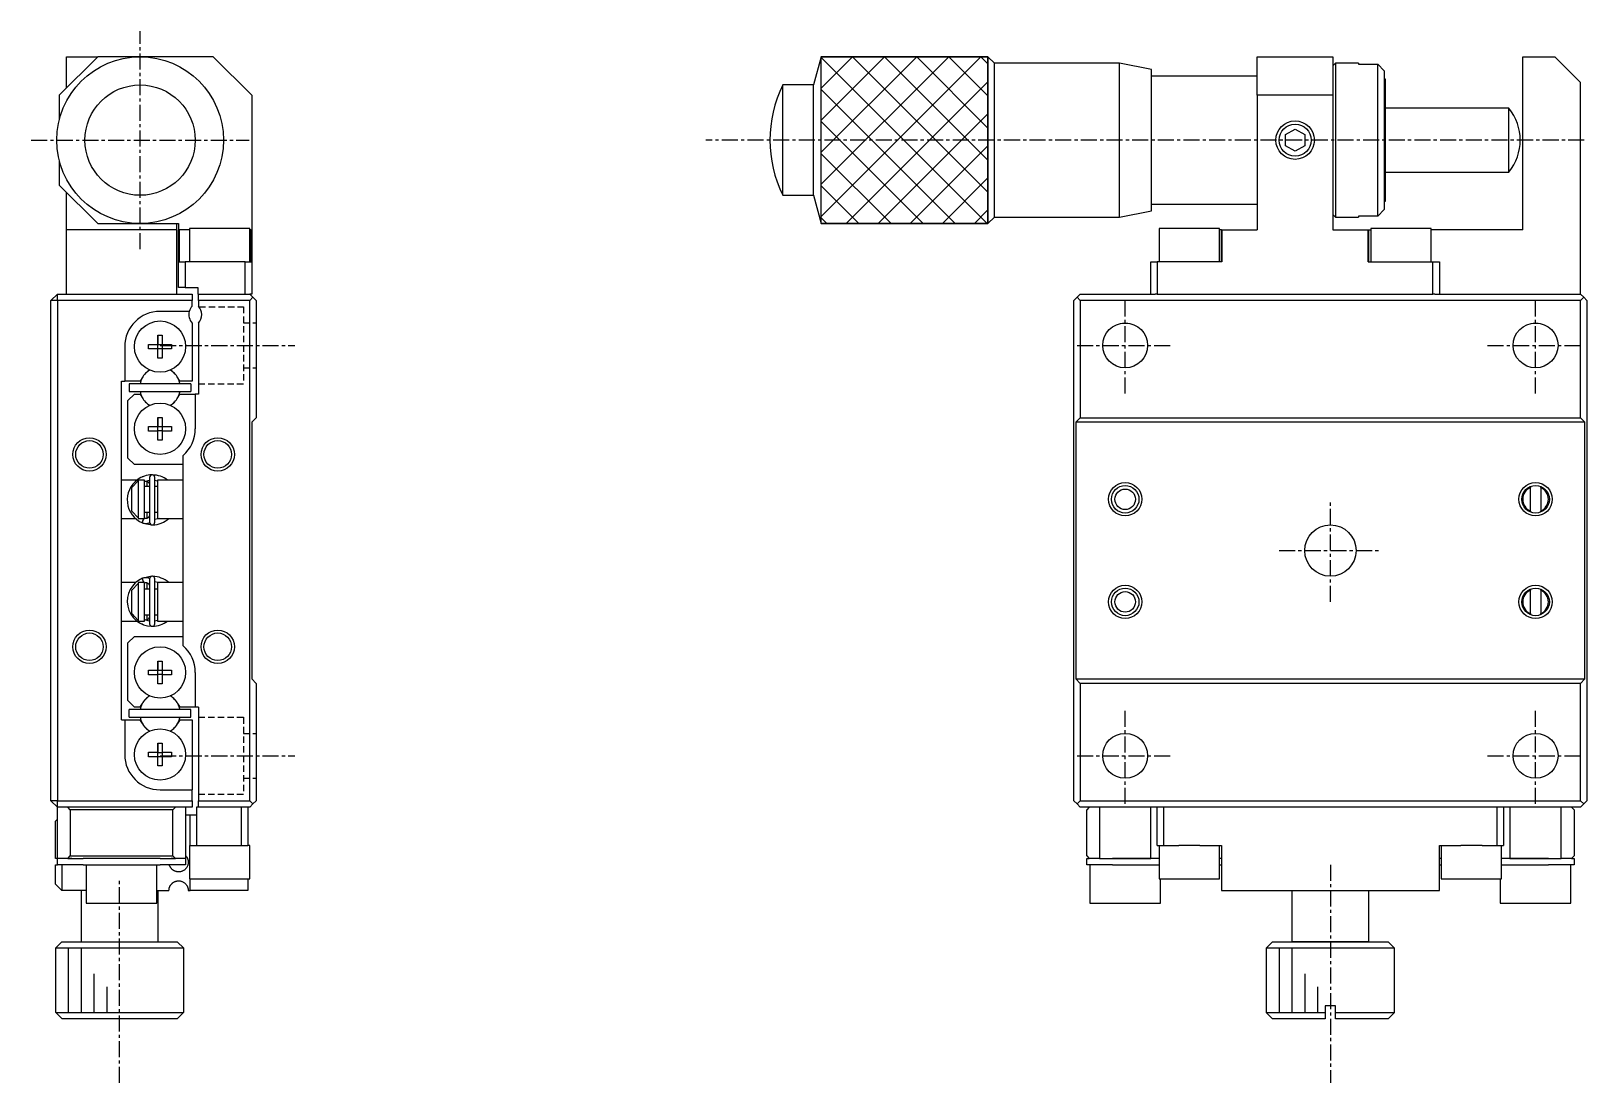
# Model space of a CAD drawing. Extents: x 10 to 346, y 10 to 242.
# Drawn here: x 224.5 to 345.8, y 107.5 to 189.5 of the extents above; entities that cross this region are included whole.
import ezdxf

# ---------------------------------------------------------------- set-up
doc = ezdxf.new("R2010")
doc.units = 0
doc.linetypes.add('CENTER', pattern=[2, 1.25, -0.25, 0.25, -0.25])
doc.linetypes.add('DASHED', pattern=[0.75, 0.5, -0.25])
doc.layers.get('0').update_dxf_attribs({"linetype": 'CONTINUOUS'})
doc.layers.add('CENTER', color=1, linetype='CENTER')

msp = doc.modelspace()

# ---------------------------------------------------------------- linework, layer by layer
at = {"color": 7, "linetype": 'CONTINUOUS'}
for p, q in [((229.65, 187.5), (226.65, 184.5)), ((227.2, 187.5), (229.65, 187.5)), ((227.2, 185.05), (227.2, 187.5)), ((232.95, 187.5), (229.65, 187.5)), ((238.65, 187.5), (232.95, 187.5)), ((241.65, 184.5), (238.65, 187.5)), ((286.055067, 187.499999), (285.465579, 185.3)), ((286.055067, 187.499999), (299.055068, 187.499999)), ((286.055067, 174.500001), (286.055067, 187.499999)), ((299.055068, 181.000103), (299.055068, 187.499999)), ((299.55507, 186.999996), (299.055068, 187.499999)), ((299.055068, 187.499999), (299.055068, 174.500001)), ((299.55507, 181.000095), (299.55507, 186.999996)), ((309.305075, 186.999996), (299.55507, 186.999996)), ((309.305075, 181.000095), (309.305075, 186.999996)), ((311.805074, 186.499997), (309.305075, 186.999996)), ((320.055074, 187.5), (325.955074, 187.5)), ((320.055074, 184.5), (320.055074, 187.5)), ((325.955074, 187.5), (325.955074, 184.5)), ((326.155074, 187), (325.955074, 186.8)), ((326.155074, 187), (326.155074, 175)), ((327.955074, 187), (326.155074, 187)), ((327.955074, 187), (327.955074, 186.91608)), ((327.955074, 186.91608), (329.455074, 186.91608)), ((329.455074, 175.08392), (329.455074, 186.91608)), ((329.455074, 186.91608), (329.955074, 186.408327)), ((340.755074, 174), (340.755074, 187.5)), ((340.755074, 187.5), (343.255074, 187.5)), ((345.255074, 185.5), (343.255074, 187.5)), ((311.805074, 181.000087), (311.805074, 186.499997)), ((320.055074, 186), (311.805074, 186)), ((329.955074, 186.408327), (329.955074, 175.591673)), ((330.055074, 185.75), (329.955074, 185.75)), ((330.055074, 176.25), (330.055074, 185.75)), ((226.65, 184.5), (226.65, 182.599996)), ((241.65, 184.5), (241.65, 174)), ((283.055068, 181.000068), (283.055068, 185.3)), ((285.465579, 185.3), (283.055068, 185.3)), ((285.465579, 181.000068), (285.465579, 185.3)), ((320.055074, 184.5), (320.055074, 174)), ((325.955074, 184.5), (320.055074, 184.5)), ((325.955074, 184.5), (325.955074, 174)), ((345.255074, 169), (345.255074, 185.5)), ((339.677565, 183.499996), (330.055074, 183.499996)), ((339.677565, 181.00004), (339.677565, 183.499996)), ((283.055068, 176.7), (283.055068, 181.000068)), ((285.465579, 176.7), (285.465579, 181.000068)), ((286.055067, 174.500001), (286.055067, 181.000103)), ((299.55507, 175.000004), (299.55507, 181.000095)), ((309.305075, 175.000004), (309.305075, 181.000095)), ((311.805074, 175.500003), (311.805074, 181.000087)), ((322.255074, 181.433013), (323.005074, 181.866025)), ((322.255074, 180.566987), (322.255074, 181.433013)), ((323.005074, 181.866025), (323.755074, 181.433013)), ((323.755074, 181.433013), (323.755074, 180.566987)), ((339.677565, 178.500004), (339.677565, 181.00004)), ((323.005074, 180.133975), (322.255074, 180.566987)), ((323.755074, 180.566987), (323.005074, 180.133975)), ((226.65, 179.400004), (226.65, 177.5)), ((330.055074, 178.500004), (339.677565, 178.500004)), ((226.65, 177.5), (229.65, 174.5)), ((227.2, 174), (227.2, 176.95)), ((283.055068, 176.7), (285.465579, 176.7)), ((285.465579, 176.7), (286.055067, 174.500001)), ((311.805074, 176), (320.055074, 176)), ((329.955074, 176.25), (330.055074, 176.25)), ((299.055068, 174.500001), (299.55507, 175.000004)), ((299.55507, 175.000004), (309.305075, 175.000004)), ((309.305075, 175.000004), (311.805074, 175.500003)), ((325.955074, 175.2), (326.155074, 175)), ((326.155074, 175), (327.955074, 175)), ((327.955074, 175.08392), (327.955074, 175)), ((329.455074, 175.08392), (327.955074, 175.08392)), ((329.955074, 175.591673), (329.455074, 175.08392)), ((235.8, 174), (227.2, 174)), ((227.2, 169), (227.2, 174)), ((229.65, 174.5), (232.95, 174.5)), ((232.95, 174.5), (235.95, 174.5)), ((235.8, 174), (235.8, 174.5)), ((235.8, 169), (235.8, 174)), ((235.95, 174.5), (235.95, 174)), ((235.95, 174), (235.990264, 174)), ((235.95, 171.5), (235.95, 174)), ((235.990264, 174), (235.990264, 171.5)), ((236.8, 174), (235.990264, 174)), ((241.5, 174.1), (236.8, 174.1)), ((236.8, 174.1), (236.8, 171.5)), ((241.5, 171.5), (241.5, 174.1)), ((241.580821, 174), (241.5, 174)), ((241.580821, 171.5), (241.580821, 174)), ((241.580821, 174), (241.65, 174)), ((241.65, 174), (241.65, 171.5)), ((299.055068, 174.500001), (286.055067, 174.500001)), ((314.755074, 174.1), (312.405074, 174.1)), ((312.405074, 174.1), (312.405074, 171.5)), ((317.105074, 174.1), (314.755074, 174.1)), ((317.105074, 171.5), (317.105074, 174.1)), ((317.273229, 174), (317.105074, 174)), ((317.273229, 171.5), (317.273229, 174)), ((317.273229, 174), (317.302602, 174)), ((317.302602, 174), (317.302602, 171.5)), ((317.302602, 174), (320.055074, 174)), ((325.955074, 174), (328.707546, 174)), ((328.707546, 171.5), (328.707546, 174)), ((328.707546, 174), (328.736919, 174)), ((328.736919, 174), (328.736919, 171.5)), ((328.736919, 174), (328.905074, 174)), ((331.255074, 174.1), (328.905074, 174.1)), ((328.905074, 174.1), (328.905074, 171.5)), ((333.605074, 174.1), (331.255074, 174.1)), ((333.605074, 171.5), (333.605074, 174.1)), ((340.755074, 174), (333.605074, 174)), ((235.95, 169.5), (235.95, 171.5)), ((235.95, 171.5), (236.45, 171.5)), ((236.45, 171.5), (236.45, 169.5)), ((241.15, 171.5), (236.45, 171.5)), ((241.15, 169), (241.15, 171.5)), ((241.15, 171.5), (241.65, 171.5)), ((241.65, 171.5), (241.65, 169)), ((311.755074, 169), (311.755074, 171.5)), ((311.755074, 171.5), (312.255074, 171.5)), ((312.255074, 171.5), (312.255074, 169)), ((317.302602, 171.5), (312.255074, 171.5)), ((328.707546, 171.5), (333.755074, 171.5)), ((333.755074, 169), (333.755074, 171.5)), ((333.755074, 171.5), (334.255074, 171.5)), ((334.255074, 171.5), (334.255074, 169)), ((226.5, 169), (226, 168.5)), ((226.5, 168.5), (226.5, 169)), ((226.5, 169), (237, 169)), ((236.45, 169.5), (235.95, 169.5)), ((236.45, 169.5), (237.45, 169.5)), ((237, 169), (237, 168.5)), ((237.45, 169.5), (237.45, 169)), ((237.45, 169), (237.5, 169)), ((237.5, 168.5), (237.5, 169)), ((237.5, 169), (241.5, 169)), ((241.65, 169), (241.5, 169)), ((241.5, 169), (241.75, 168.75)), ((241.75, 168.75), (241.5, 168.5)), ((241.75, 168.75), (242, 168.5)), ((306.005074, 168.75), (305.755074, 168.5)), ((306.255074, 169), (306.005074, 168.75)), ((306.005074, 168.75), (306.255074, 168.5)), ((306.255074, 169), (312.105074, 169)), ((312.255074, 169), (312.105074, 169)), ((312.255074, 169), (333.755074, 169)), ((333.905074, 169), (333.755074, 169)), ((333.905074, 169), (345.255074, 169)), ((345.505074, 168.75), (345.255074, 169)), ((345.505074, 168.75), (345.255074, 168.5)), ((345.755074, 168.5), (345.505074, 168.75)), ((226.5, 168.5), (226, 168.5)), ((226, 129.5), (226, 168.5)), ((237, 168.5), (226.5, 168.5)), ((226.5, 168.5), (226.5, 129.5)), ((236.781754, 167.65), (234.5, 167.65)), ((237, 168.061438), (237, 168.5)), ((237.5, 168.5), (237.5, 168.061438)), ((241.5, 168.5), (237.5, 168.5)), ((241.5, 129.5), (241.5, 168.5)), ((242, 168.5), (242, 159.35)), ((305.755074, 129.5), (305.755074, 168.5)), ((345.255074, 168.5), (306.255074, 168.5)), ((306.255074, 168.5), (306.255074, 159.35)), ((345.255074, 159.35), (345.255074, 168.5)), ((345.755074, 168.5), (345.755074, 129.5)), ((237, 166.738562), (237, 162.2)), ((237.5, 166.738562), (237.5, 161.2)), ((309.55532, 166.738562), (309.954828, 166.738562)), ((341.55532, 166.738562), (341.954828, 166.738562)), ((233.613639, 164.72), (233.613639, 165.08)), ((233.613639, 165.08), (234.32, 165.08)), ((234.32, 165.786361), (234.68, 165.786361)), ((234.32, 165.08), (234.32, 165.786361)), ((234.32, 165.786361), (234.32, 165.08)), ((234.330372, 165.069628), (234.32, 165.08)), ((234.330372, 165.069628), (234.669628, 165.069628)), ((234.330372, 164.730372), (234.330372, 165.069628)), ((234.669628, 165.069628), (234.68, 165.08)), ((234.669628, 165.069628), (234.669628, 164.730372)), ((234.68, 165.786361), (234.68, 165.08)), ((234.68, 165.08), (235.386361, 165.08)), ((235.386361, 165.08), (235.386361, 164.72)), ((231.75, 164.9), (231.75, 162.2)), ((234.32, 164.72), (233.613639, 164.72)), ((234.330372, 164.730372), (234.32, 164.72)), ((234.32, 164.013639), (234.32, 164.72)), ((234.32, 164.013639), (234.32, 164.72)), ((234.68, 164.013639), (234.32, 164.013639)), ((234.669628, 164.730372), (234.330372, 164.730372)), ((234.669628, 164.730372), (234.68, 164.72)), ((234.68, 164.72), (234.68, 164.013639)), ((235.386361, 164.72), (234.68, 164.72)), ((231.5, 162.2), (231.75, 162.2)), ((231.5, 135.8), (231.5, 162.2)), ((232.949194, 162.2), (231.75, 162.2)), ((236.9, 162), (232.1, 162)), ((232.1, 162), (232.1, 161.4)), ((232.1, 161.4), (236.9, 161.4)), ((233.09936, 162.460095), (232.949194, 162.2)), ((236.050806, 162.2), (235.90064, 162.460095)), ((237, 162.2), (236.050806, 162.2)), ((236.9, 162), (236.9, 161.4)), ((232.5, 161.2), (232, 160.7)), ((232, 156.2), (232, 160.7)), ((232.5, 161.2), (232.949194, 161.2)), ((232.949194, 161.2), (233.09936, 160.939905)), ((235.90064, 160.939905), (236.050806, 161.2)), ((236.050806, 161.2), (237.25, 161.2)), ((237.25, 161.2), (237.25, 158.5)), ((237.5, 161.2), (237.25, 161.2)), ((234.32, 159.386361), (234.68, 159.386361)), ((234.32, 158.68), (234.32, 159.386361)), ((234.32, 159.386361), (234.32, 158.68)), ((234.68, 159.386361), (234.68, 158.68)), ((241.65, 159), (242, 159.35)), ((241.65, 159), (241.65, 139)), ((305.905074, 159), (306.255074, 159.35)), ((345.605074, 159), (305.905074, 159)), ((305.905074, 159), (305.905074, 139)), ((306.255074, 159.35), (345.255074, 159.35)), ((345.255074, 159.35), (345.605074, 159)), ((345.605074, 139), (345.605074, 159)), ((233.613639, 158.32), (233.613639, 158.68)), ((233.613639, 158.68), (234.32, 158.68)), ((234.32, 158.32), (233.613639, 158.32)), ((234.330372, 158.669628), (234.32, 158.68)), ((234.330372, 158.330372), (234.32, 158.32)), ((234.32, 157.613639), (234.32, 158.32)), ((234.32, 157.613639), (234.32, 158.32)), ((234.330372, 158.669628), (234.669628, 158.669628)), ((234.330372, 158.330372), (234.330372, 158.669628)), ((234.669628, 158.330372), (234.330372, 158.330372)), ((234.669628, 158.669628), (234.68, 158.68)), ((234.669628, 158.669628), (234.669628, 158.330372)), ((234.669628, 158.330372), (234.68, 158.32)), ((234.68, 158.68), (235.386361, 158.68)), ((234.68, 158.32), (234.68, 157.613639)), ((235.386361, 158.32), (234.68, 158.32)), ((235.386361, 158.68), (235.386361, 158.32)), ((234.68, 157.613639), (234.32, 157.613639)), ((232, 156.2), (232.5, 155.7)), ((236.3, 155.7), (232.5, 155.7)), ((236.3, 141.579062), (236.3, 156.420938)), ((232.708355, 154.5), (231.5, 154.5)), ((232.3, 153.916515), (232.8, 154.445683)), ((232.709259, 154.5), (232.709134, 154.5)), ((232.709665, 154.5), (232.709306, 154.5)), ((232.8, 154.5), (232.8, 154.445683)), ((233.3, 154.5), (232.8, 154.5)), ((232.8, 154.445683), (232.8, 151.554317)), ((233.125829, 154.743007), (233.121396, 154.742423)), ((233.185107, 154.768088), (233.129943, 154.747361)), ((233.299886, 154.385811), (233.693459, 154.491284)), ((233.3, 151.5), (233.3, 154.5)), ((233.5, 154), (233.5, 154.384574)), ((233.693518, 154.703078), (233.693518, 151.203078)), ((234.093518, 151.203078), (234.093518, 154.703078)), ((234.093572, 154.490971), (234.300119, 154.449766)), ((234.3, 154.5), (234.3, 151.5)), ((236.3, 154.5), (234.3, 154.5)), ((232.3, 152.083485), (232.3, 153.916515)), ((233.693518, 154), (233.3, 154)), ((234.3, 154), (234.093518, 154)), ((341.355074, 153.998389), (341.355074, 153.916515)), ((341.355074, 152.083485), (341.355074, 153.916515)), ((342.155074, 153.916515), (342.155074, 153.998389)), ((342.155074, 153.916515), (342.155074, 152.083485)), ((232.8, 151.554317), (232.3, 152.083485)), ((233.3, 152), (233.693518, 152)), ((233.5, 151.52167), (233.5, 152)), ((234.093518, 152), (234.3, 152)), ((341.355074, 152.083485), (341.355074, 152.001611)), ((342.155074, 152.001611), (342.155074, 152.083485)), ((231.5, 151.5), (232.595166, 151.5)), ((232.596074, 151.5), (232.596202, 151.5)), ((232.8, 151.554317), (232.8, 151.5)), ((232.8, 151.5), (233.3, 151.5)), ((233.12055, 151.164139), (233.129981, 151.160103)), ((233.121133, 151.163794), (233.189289, 151.397529)), ((233.129186, 151.15921), (233.129943, 151.158795)), ((233.182947, 151.138523), (233.869207, 151.004539)), ((233.189289, 151.397529), (233.246468, 151.500052)), ((233.283976, 151.526719), (233.26353, 151.535613)), ((234.328291, 151.464396), (234.093569, 151.414898)), ((234.3, 151.5), (236.3, 151.5)), ((234.434811, 151.499767), (234.328291, 151.464396)), ((233.121133, 146.836206), (233.189289, 146.602471)), ((233.129186, 146.84079), (233.129943, 146.841205)), ((233.868027, 146.995444), (233.184035, 146.861901)), ((233.693518, 146.796922), (233.693518, 143.296922)), ((234.093518, 143.296922), (234.093518, 146.796922)), ((232.595027, 146.5), (231.5, 146.5)), ((232.3, 145.916515), (232.8, 146.445683)), ((232.3, 144.083485), (232.3, 145.916515)), ((232.596145, 146.5), (232.596025, 146.5)), ((232.8, 146.5), (232.8, 146.445683)), ((233.3, 146.5), (232.8, 146.5)), ((232.8, 146.445683), (232.8, 143.554317)), ((233.189289, 146.602471), (233.246468, 146.499948)), ((233.3, 143.5), (233.3, 146.5)), ((233.693518, 146), (233.3, 146)), ((233.5, 146), (233.5, 146.478326)), ((234.3, 146), (234.093518, 146)), ((234.09354, 146.585106), (234.323207, 146.537084)), ((234.3, 146.5), (234.3, 143.5)), ((236.3, 146.5), (234.3, 146.5)), ((234.323207, 146.537084), (234.434259, 146.500439)), ((341.355074, 145.998389), (341.355074, 145.916515)), ((341.355074, 144.083485), (341.355074, 145.916515)), ((342.155074, 145.916515), (342.155074, 145.998389)), ((342.155074, 145.916515), (342.155074, 144.083485)), ((231.5, 143.5), (232.708676, 143.5)), ((232.8, 143.554317), (232.3, 144.083485)), ((232.8, 143.554317), (232.8, 143.5)), ((232.8, 143.5), (233.3, 143.5)), ((233.124183, 143.256666), (233.121396, 143.257577)), ((233.129943, 143.252639), (233.18784, 143.231023)), ((233.693426, 143.50872), (233.299819, 143.614216)), ((233.3, 144), (233.693518, 144)), ((233.5, 143.615422), (233.5, 144)), ((234.093518, 144), (234.3, 144)), ((234.30009, 143.550226), (234.093522, 143.509023)), ((234.3, 143.5), (236.3, 143.5)), ((341.355074, 144.083485), (341.355074, 144.001611)), ((342.155074, 144.001611), (342.155074, 144.083485)), ((232.5, 142.3), (232, 141.8)), ((232.5, 142.3), (236.3, 142.3)), ((232, 137.3), (232, 141.8)), ((233.613639, 139.32), (233.613639, 139.68)), ((233.613639, 139.68), (234.32, 139.68)), ((234.32, 140.386361), (234.68, 140.386361)), ((234.32, 139.68), (234.32, 140.386361)), ((234.32, 140.386361), (234.32, 139.68)), ((234.330372, 139.669628), (234.32, 139.68)), ((234.330372, 139.669628), (234.669628, 139.669628)), ((234.330372, 139.330372), (234.330372, 139.669628)), ((234.669628, 139.669628), (234.68, 139.68)), ((234.669628, 139.669628), (234.669628, 139.330372)), ((234.68, 140.386361), (234.68, 139.68)), ((234.68, 139.68), (235.386361, 139.68)), ((235.386361, 139.68), (235.386361, 139.32)), ((234.32, 139.32), (233.613639, 139.32)), ((234.330372, 139.330372), (234.32, 139.32)), ((234.32, 138.613639), (234.32, 139.32)), ((234.32, 138.613639), (234.32, 139.32)), ((234.68, 138.613639), (234.32, 138.613639)), ((234.669628, 139.330372), (234.330372, 139.330372)), ((234.669628, 139.330372), (234.68, 139.32)), ((234.68, 139.32), (234.68, 138.613639)), ((235.386361, 139.32), (234.68, 139.32)), ((237.25, 139.5), (237.25, 136.8)), ((242, 138.65), (241.65, 139)), ((242, 138.65), (242, 129.5)), ((306.255074, 138.65), (305.905074, 139)), ((305.905074, 139), (345.605074, 139)), ((306.255074, 138.65), (306.255074, 129.5)), ((345.255074, 138.65), (306.255074, 138.65)), ((345.605074, 139), (345.255074, 138.65)), ((345.255074, 129.5), (345.255074, 138.65)), ((232, 137.3), (232.5, 136.8)), ((232.1, 136), (232.1, 136.6)), ((236.9, 136.6), (232.1, 136.6)), ((232.1, 136), (236.9, 136)), ((232.949194, 136.8), (232.5, 136.8)), ((232.949194, 136.8), (233.09936, 137.060095)), ((235.90064, 137.060095), (236.050806, 136.8)), ((237.25, 136.8), (236.050806, 136.8)), ((236.9, 136), (236.9, 136.6)), ((237.5, 136.8), (237.25, 136.8)), ((237.5, 136.8), (237.5, 129.5)), ((231.5, 135.8), (231.75, 135.8)), ((231.75, 135.8), (231.75, 133.1)), ((231.75, 135.8), (232.949194, 135.8)), ((233.09936, 135.539905), (232.949194, 135.8)), ((236.050806, 135.8), (235.90064, 135.539905)), ((236.050806, 135.8), (237, 135.8)), ((237, 135.8), (237, 130.35)), ((234.32, 133.986361), (234.68, 133.986361)), ((234.32, 133.28), (234.32, 133.986361)), ((234.32, 133.986361), (234.32, 133.28)), ((234.68, 133.986361), (234.68, 133.28)), ((233.613639, 132.92), (233.613639, 133.28)), ((233.613639, 133.28), (234.32, 133.28)), ((234.32, 132.92), (233.613639, 132.92)), ((234.330372, 133.269628), (234.32, 133.28)), ((234.330372, 132.930372), (234.32, 132.92)), ((234.32, 132.213639), (234.32, 132.92)), ((234.32, 132.213639), (234.32, 132.92)), ((234.330372, 133.269628), (234.669628, 133.269628)), ((234.330372, 132.930372), (234.330372, 133.269628)), ((234.669628, 132.930372), (234.330372, 132.930372)), ((234.669628, 133.269628), (234.68, 133.28)), ((234.669628, 133.269628), (234.669628, 132.930372)), ((234.669628, 132.930372), (234.68, 132.92)), ((234.68, 133.28), (235.386361, 133.28)), ((234.68, 132.92), (234.68, 132.213639)), ((235.386361, 132.92), (234.68, 132.92)), ((235.386361, 133.28), (235.386361, 132.92)), ((234.68, 132.213639), (234.32, 132.213639)), ((234.5, 130.35), (237, 130.35)), ((237, 129.5), (237, 130.35)), ((226.5, 129.5), (226, 129.5)), ((226.5, 129), (226, 129.5)), ((226.5, 129.5), (237, 129.5)), ((226.5, 129), (226.5, 129.5)), ((226.5, 125), (226.5, 129)), ((237, 129), (226.5, 129)), ((227.5, 128.8), (227.3, 129)), ((235.5, 128.8), (227.5, 128.8)), ((227.5, 128.8), (227.5, 125.2)), ((235.7, 129), (235.5, 128.8)), ((235.5, 125.2), (235.5, 128.8)), ((236.5, 129), (236.5, 125)), ((237, 129.5), (237, 129)), ((237.35, 129), (237.35, 128.4)), ((237.5, 129), (237.35, 129)), ((237.5, 129.5), (241.5, 129.5)), ((237.5, 129), (237.5, 129.5)), ((241.5, 129), (237.5, 129)), ((240.85, 126), (240.85, 129)), ((241.35, 129), (241.35, 126)), ((241.5, 129.5), (241.75, 129.25)), ((241.75, 129.25), (241.5, 129)), ((242, 129.5), (241.75, 129.25)), ((305.755074, 129.5), (306.005074, 129.25)), ((306.255074, 129.5), (306.005074, 129.25)), ((306.005074, 129.25), (306.255074, 129)), ((306.255074, 129.5), (345.255074, 129.5)), ((345.255074, 129), (306.255074, 129)), ((306.955074, 129), (306.755074, 128.8)), ((306.755074, 125.2), (306.755074, 128.8)), ((307.755074, 129), (307.755074, 125)), ((311.755074, 125), (311.755074, 129)), ((312.255074, 126), (312.255074, 129)), ((312.755074, 129), (312.755074, 126)), ((338.755074, 126), (338.755074, 129)), ((339.255074, 129), (339.255074, 126)), ((339.755074, 129), (339.755074, 125)), ((343.755074, 125), (343.755074, 129)), ((344.755074, 128.8), (344.555074, 129)), ((344.755074, 128.8), (344.755074, 125.2)), ((345.255074, 129.5), (345.505074, 129.25)), ((345.255074, 129), (345.505074, 129.25)), ((345.505074, 129.25), (345.755074, 129.5)), ((226.5, 128.05), (226.35, 127.9)), ((226.35, 125), (226.35, 127.9)), ((236.5, 128.4), (236.85, 128.4)), ((236.85, 128.4), (237.35, 128.4)), ((236.85, 126), (236.85, 128.4)), ((237.35, 128.4), (237.35, 126)), ((226.5, 125), (226.35, 125)), ((227.3, 125), (226.5, 125)), ((226.5, 124.5), (226.5, 125)), ((227.3, 125), (227.5, 125.2)), ((227.62822, 125), (227.3, 125)), ((227.3, 125), (227.62822, 125)), ((227.5, 125.2), (235.5, 125.2)), ((227.62822, 125), (228.5, 125)), ((234.5, 125), (228.5, 125)), ((234.5, 125), (235.37178, 125)), ((235.7, 125), (235.37178, 125)), ((235.37178, 125), (235.7, 125)), ((235.5, 125.2), (235.7, 125)), ((236.5, 125), (235.7, 125)), ((236.5, 125), (236.5, 124.5)), ((236.500055, 125.209842), (236.528181, 125.177713)), ((236.528181, 125.177713), (236.556558, 125.14112)), ((236.556558, 125.14112), (236.583453, 125.101551)), ((236.583453, 125.101551), (236.608396, 125.059186)), ((236.608396, 125.059186), (236.62018, 125.036689)), ((236.62018, 125.036689), (236.631426, 125.013304)), ((236.631426, 125.013304), (236.644372, 124.983457)), ((236.644372, 124.983457), (236.652562, 124.962504)), ((236.652562, 124.962504), (236.66032, 124.940724)), ((236.85, 126), (236.8, 126)), ((236.8, 126), (236.8, 123.4)), ((236.85, 126), (237.35, 126)), ((237.35, 126), (240.85, 126)), ((240.85, 126), (241.35, 126)), ((241.5, 126), (241.35, 126)), ((241.5, 123.4), (241.5, 126)), ((306.755074, 125.2), (306.955074, 125)), ((306.755074, 124.5), (306.755074, 125)), ((306.755074, 125), (306.955074, 125)), ((307.755074, 125), (306.955074, 125)), ((307.755074, 125), (308.755074, 125)), ((307.755074, 125), (308.755074, 125)), ((308.755074, 125), (311.755074, 125)), ((311.755074, 125), (308.755074, 125)), ((312.405074, 125), (311.755074, 125)), ((312.255074, 126), (312.755074, 126)), ((312.405074, 126), (312.405074, 123.4)), ((312.755074, 126), (313.928938, 126)), ((315.58121, 126), (313.928938, 126)), ((315.58121, 126), (317.255074, 126)), ((317.105074, 123.4), (317.105074, 126)), ((317.255074, 125), (317.105074, 125)), ((317.255074, 126), (317.255074, 122.5)), ((334.255074, 126), (335.928938, 126)), ((334.255074, 122.5), (334.255074, 126)), ((334.405074, 125), (334.255074, 125)), ((334.405074, 126), (334.405074, 123.4)), ((337.58121, 126), (335.928938, 126)), ((337.58121, 126), (338.755074, 126)), ((338.755074, 126), (339.255074, 126)), ((339.105074, 123.4), (339.105074, 126)), ((339.755074, 125), (339.105074, 125)), ((339.755074, 125), (342.755074, 125)), ((342.755074, 125), (339.755074, 125)), ((342.755074, 125), (343.755074, 125)), ((342.755074, 125), (343.755074, 125)), ((344.555074, 125), (343.755074, 125)), ((344.555074, 125), (344.755074, 125.2)), ((344.555074, 125), (344.755074, 125)), ((344.755074, 125), (344.755074, 124.5)), ((226.35, 123), (226.35, 124.5)), ((226.35, 124.5), (226.5, 124.5)), ((228.5, 124.5), (226.5, 124.5)), ((226.85, 124.5), (226.85, 122.5)), ((228.5, 124.5), (234.5, 124.5)), ((228.75, 124.5), (228.75, 121.5)), ((234.25, 121.5), (234.25, 124.5)), ((236.5, 124.5), (234.5, 124.5)), ((235.234532, 124.475047), (235.227158, 124.5)), ((235.242744, 124.450424), (235.234532, 124.475047)), ((235.25177, 124.426183), (235.242744, 124.450424)), ((235.264754, 124.395148), (235.25177, 124.426183)), ((235.279047, 124.36486), (235.264754, 124.395148)), ((235.294574, 124.335422), (235.279047, 124.36486)), ((235.310944, 124.307435), (235.294574, 124.335422)), ((235.328387, 124.280361), (235.310944, 124.307435)), ((235.346476, 124.25474), (235.328387, 124.280361)), ((235.36548, 124.23007), (235.346476, 124.25474)), ((235.385315, 124.20641), (235.36548, 124.23007)), ((235.406545, 124.18313), (235.385315, 124.20641)), ((235.428534, 124.160954), (235.406545, 124.18313)), ((235.451186, 124.139924), (235.428534, 124.160954)), ((235.474082, 124.120343), (235.451186, 124.139924)), ((235.497495, 124.101887), (235.474082, 124.120343)), ((235.521008, 124.084805), (235.497495, 124.101887)), ((235.544907, 124.068812), (235.521008, 124.084805)), ((235.569114, 124.053915), (235.544907, 124.068812)), ((235.599668, 124.036851), (235.569114, 124.053915)), ((235.630372, 124.021518), (235.599668, 124.036851)), ((235.661281, 124.0078), (235.630372, 124.021518)), ((235.691892, 123.995813), (235.661281, 124.0078)), ((235.722539, 123.985324), (235.691892, 123.995813)), ((235.752773, 123.976397), (235.722539, 123.985324)), ((235.78291, 123.96885), (235.752773, 123.976397)), ((235.812793, 123.962657), (235.78291, 123.96885)), ((235.851584, 123.956485), (235.812793, 123.962657)), ((235.889935, 123.952409), (235.851584, 123.956485)), ((235.939465, 123.950075), (235.889935, 123.952409)), ((235.987973, 123.950963), (235.939465, 123.950075)), ((236.035275, 123.954864), (235.987973, 123.950963)), ((236.069467, 123.959576), (236.035275, 123.954864)), ((236.10293, 123.965757), (236.069467, 123.959576)), ((236.150253, 123.977228), (236.10293, 123.965757)), ((236.195711, 123.991391), (236.150253, 123.977228)), ((236.23949, 124.008122), (236.195711, 123.991391)), ((236.281043, 124.027013), (236.23949, 124.008122)), ((236.320916, 124.04814), (236.281043, 124.027013)), ((236.358662, 124.071115), (236.320916, 124.04814)), ((236.394753, 124.0961), (236.358662, 124.071115)), ((236.429076, 124.122951), (236.394753, 124.0961)), ((236.458737, 124.148921), (236.429076, 124.122951)), ((236.487045, 124.17647), (236.458737, 124.148921)), ((236.522238, 124.215163), (236.487045, 124.17647)), ((236.555072, 124.256816), (236.522238, 124.215163)), ((236.585466, 124.301649), (236.555072, 124.256816)), ((236.606318, 124.337024), (236.585466, 124.301649)), ((236.625744, 124.374623), (236.606318, 124.337024)), ((236.641301, 124.409133), (236.625744, 124.374623)), ((236.650893, 124.433066), (236.641301, 124.409133)), ((236.659916, 124.458083), (236.650893, 124.433066)), ((236.668308, 124.484283), (236.659916, 124.458083)), ((236.66032, 124.940724), (236.667603, 124.918051)), ((236.667603, 124.918051), (236.672781, 124.900219)), ((236.674064, 124.504472), (236.668308, 124.484283)), ((236.672781, 124.900219), (236.677638, 124.881779)), ((236.679404, 124.525444), (236.674064, 124.504472)), ((236.677638, 124.881779), (236.681035, 124.86759)), ((236.682732, 124.53999), (236.679404, 124.525444)), ((236.681035, 124.86759), (236.684229, 124.852987)), ((236.685838, 124.554942), (236.682732, 124.53999)), ((236.684229, 124.852987), (236.687196, 124.837985)), ((236.688699, 124.570293), (236.685838, 124.554942)), ((236.687196, 124.837985), (236.689911, 124.822596)), ((236.691291, 124.586036), (236.688699, 124.570293)), ((236.689911, 124.822596), (236.692351, 124.806834)), ((236.693116, 124.598621), (236.691291, 124.586036)), ((236.692351, 124.806834), (236.694494, 124.790712)), ((236.694754, 124.611451), (236.693116, 124.598621)), ((236.694494, 124.790712), (236.695787, 124.779354)), ((236.69619, 124.624501), (236.694754, 124.611451)), ((236.695787, 124.779354), (236.696921, 124.767794)), ((236.69716, 124.634794), (236.69619, 124.624501)), ((236.696921, 124.767794), (236.697889, 124.756068)), ((236.697995, 124.645211), (236.69716, 124.634794)), ((236.697889, 124.756068), (236.698683, 124.744211)), ((236.698692, 124.655729), (236.697995, 124.645211)), ((236.698683, 124.744211), (236.699297, 124.732259)), ((236.699244, 124.666323), (236.698692, 124.655729)), ((236.699639, 124.676742), (236.699244, 124.666323)), ((236.699297, 124.732259), (236.699724, 124.720247)), ((236.69989, 124.687217), (236.699639, 124.676742)), ((236.699724, 124.720247), (236.699955, 124.708211)), ((236.699996, 124.697717), (236.69989, 124.687217)), ((236.699955, 124.708211), (236.699996, 124.697717)), ((308.755074, 124.5), (306.755074, 124.5)), ((307.005074, 124.5), (307.005074, 121.5)), ((308.755074, 124.5), (312.405074, 124.5)), ((317.105074, 124.5), (317.255074, 124.5)), ((334.255074, 124.5), (334.405074, 124.5)), ((339.105074, 124.5), (342.755074, 124.5)), ((344.755074, 124.5), (342.755074, 124.5)), ((344.505074, 121.5), (344.505074, 124.5)), ((226.35, 123), (226.85, 122.5)), ((235.2, 122.5), (235.200534, 122.528256)), ((235.200534, 122.528256), (235.20213, 122.556474)), ((235.20213, 122.556474), (235.204784, 122.584579)), ((235.204784, 122.584579), (235.208561, 122.612992)), ((235.208561, 122.612992), (235.213411, 122.641198)), ((235.213411, 122.641198), (235.219429, 122.669599)), ((235.219429, 122.669599), (235.226526, 122.697695)), ((235.226526, 122.697695), (235.234674, 122.725409)), ((235.234674, 122.725409), (235.243546, 122.751836)), ((235.243546, 122.751836), (235.253362, 122.777838)), ((235.253362, 122.777838), (235.264086, 122.803352)), ((235.264086, 122.803352), (235.275881, 122.828731)), ((235.275881, 122.828731), (235.288554, 122.853537)), ((235.288554, 122.853537), (235.302278, 122.878094)), ((235.302278, 122.878094), (235.316837, 122.901998)), ((235.316837, 122.901998), (235.332175, 122.925197)), ((235.332175, 122.925197), (235.348139, 122.947507)), ((235.348139, 122.947507), (235.364793, 122.969076)), ((235.364793, 122.969076), (235.388361, 122.997049)), ((235.388361, 122.997049), (235.413019, 123.023591)), ((235.413019, 123.023591), (235.438623, 123.048629)), ((235.438623, 123.048629), (235.458697, 123.066676)), ((235.458697, 123.066676), (235.479217, 123.083835)), ((235.479217, 123.083835), (235.501319, 123.100987)), ((235.501319, 123.100987), (235.523811, 123.117141)), ((235.523811, 123.117141), (235.554735, 123.137387)), ((235.554735, 123.137387), (235.586167, 123.155837)), ((235.586167, 123.155837), (235.617952, 123.172491)), ((235.617952, 123.172491), (235.642288, 123.183969)), ((235.642288, 123.183969), (235.666729, 123.194448)), ((235.666729, 123.194448), (235.700926, 123.207434)), ((235.700926, 123.207434), (235.73531, 123.218615)), ((235.73531, 123.218615), (235.769614, 123.227984)), ((235.769614, 123.227984), (235.804247, 123.235701)), ((235.804247, 123.235701), (235.838629, 123.241685)), ((235.838629, 123.241685), (235.873153, 123.246052)), ((235.873153, 123.246052), (235.907283, 123.248783)), ((235.907283, 123.248783), (235.941088, 123.249947)), ((235.941088, 123.249947), (235.985081, 123.249179)), ((235.985081, 123.249179), (236.028319, 123.2459)), ((236.028319, 123.2459), (236.070508, 123.240255)), ((236.070508, 123.240255), (236.112165, 123.232258)), ((236.112165, 123.232258), (236.152637, 123.222107)), ((236.152637, 123.222107), (236.192396, 123.20975)), ((236.192396, 123.20975), (236.230874, 123.195421)), ((236.230874, 123.195421), (236.268178, 123.179163)), ((236.268178, 123.179163), (236.313264, 123.156155)), ((236.313264, 123.156155), (236.356427, 123.130332)), ((236.356427, 123.130332), (236.39745, 123.101904)), ((236.39745, 123.101904), (236.436872, 123.070489)), ((236.436872, 123.070489), (236.474088, 123.0365)), ((236.474088, 123.0365), (236.509581, 122.999373)), ((236.509581, 122.999373), (236.54278, 122.959469)), ((236.54278, 122.959469), (236.573801, 122.91638)), ((236.573801, 122.91638), (236.591125, 122.889178)), ((236.591125, 122.889178), (236.607622, 122.860605)), ((236.607622, 122.860605), (236.623204, 122.8306)), ((236.623204, 122.8306), (236.637878, 122.79887)), ((236.637878, 122.79887), (236.644789, 122.782434)), ((236.644789, 122.782434), (236.651431, 122.765507)), ((236.651431, 122.765507), (236.659937, 122.741854)), ((236.659937, 122.741854), (236.667888, 122.717118)), ((236.667888, 122.717118), (236.675215, 122.691216)), ((236.675215, 122.691216), (236.678679, 122.677561)), ((236.678679, 122.677561), (236.681951, 122.663549)), ((236.681951, 122.663549), (236.685014, 122.649178)), ((236.685014, 122.649178), (236.687678, 122.635383)), ((236.687678, 122.635383), (236.690135, 122.621212)), ((236.690135, 122.621212), (236.692365, 122.606696)), ((236.692365, 122.606696), (236.694347, 122.591865)), ((236.694347, 122.591865), (236.69606, 122.576751)), ((236.69606, 122.576751), (236.697484, 122.561383)), ((236.697484, 122.561383), (236.698375, 122.549313)), ((236.698375, 122.549313), (236.699078, 122.537094)), ((236.699078, 122.537094), (236.699587, 122.524771)), ((236.699587, 122.524771), (236.699896, 122.512391)), ((236.8, 123.4), (241.5, 123.4)), ((236.85, 122.5), (236.85, 123.4)), ((241.35, 123.4), (241.35, 122.5)), ((312.405074, 123.4), (317.105074, 123.4)), ((312.505074, 121.5), (312.505074, 123.4)), ((334.405074, 123.4), (339.105074, 123.4)), ((339.005074, 123.4), (339.005074, 121.5)), ((228.75, 122.5), (226.85, 122.5)), ((228.35, 122.5), (228.35, 118.5)), ((228.75, 121.5), (234.25, 121.5)), ((234.25, 122.5), (235.2, 122.5)), ((234.35, 118.5), (234.35, 122.5)), ((236.699896, 122.512391), (236.7, 122.5)), ((236.7, 122.5), (236.85, 122.5)), ((241.35, 122.5), (236.85, 122.5)), ((307.005074, 121.5), (312.505074, 121.5)), ((317.255074, 122.5), (324.505074, 122.5)), ((322.755074, 122.5), (322.755074, 118.5)), ((324.505074, 122.5), (327.005074, 122.5)), ((327.005074, 122.5), (334.255074, 122.5)), ((328.755074, 118.5), (328.755074, 122.5)), ((339.005074, 121.5), (344.505074, 121.5)), ((226.85, 118.5), (226.35, 118)), ((236.35, 118), (226.35, 118)), ((226.35, 118), (226.35, 113.5)), ((226.85, 118.5), (235.85, 118.5)), ((236.35, 118), (235.85, 118.5)), ((236.35, 113.5), (236.35, 118)), ((321.255074, 118.5), (320.755074, 118)), ((330.755074, 118), (320.755074, 118)), ((320.755074, 118), (320.755074, 113)), ((321.255074, 118.5), (330.255074, 118.5)), ((321.255074, 118.5), (322.755074, 118.5)), ((322.755074, 118.5), (325.755074, 118.5)), ((328.755074, 118.5), (322.755074, 118.5)), ((325.755074, 118.5), (328.755074, 118.5)), ((328.755074, 118.5), (330.255074, 118.5)), ((330.755074, 118), (330.255074, 118.5)), ((330.755074, 113), (330.755074, 118)), ((226.366026, 113.5), (226.35, 113.5)), ((226.366026, 113), (226.366026, 113.5)), ((226.867813, 112.5), (226.366026, 113)), ((226.366026, 113), (236.333974, 113)), ((236.333974, 113), (235.832187, 112.5)), ((236.35, 113.5), (236.333974, 113.5)), ((236.333974, 113.5), (236.333974, 113)), ((320.755074, 113), (325.355074, 113)), ((320.755074, 113), (321.255074, 112.5)), ((326.155074, 113.5), (325.355074, 113.5)), ((325.355074, 113.5), (325.355074, 113)), ((325.355074, 113), (325.355074, 112.5)), ((326.155074, 113), (326.155074, 113.5)), ((326.155074, 113), (330.755074, 113)), ((326.155074, 112.5), (326.155074, 113)), ((330.255074, 112.5), (330.755074, 113)), ((235.832187, 112.5), (226.867813, 112.5)), ((325.355074, 112.5), (321.255074, 112.5)), ((330.255074, 112.5), (326.155074, 112.5))]:
    msp.add_line(p, q, dxfattribs=at)
at = {"color": 3, "linetype": 'CONTINUOUS'}
for p, q in [((286.055067, 181.000103), (286.055067, 187.499999)), ((299.055068, 187.499999), (286.055067, 187.499999)), ((286.055067, 185.055067), (288.499999, 187.499999)), ((286.055067, 182.555067), (290.999999, 187.499999)), ((286.055067, 180.055067), (293.499999, 187.499999)), ((286.055067, 177.555067), (295.999999, 187.499999)), ((286.055067, 175.055067), (298.499999, 187.499999)), ((286.055067, 187.444933), (298.999999, 174.500001)), ((288.500001, 187.499999), (299.055068, 176.944932)), ((291.000001, 187.499999), (299.055068, 179.444932)), ((293.500001, 187.499999), (299.055068, 181.944932)), ((296.000001, 187.499999), (299.055068, 184.444932)), ((298.500001, 187.499999), (299.055068, 186.944932)), ((286.055067, 184.944933), (296.499999, 174.500001)), ((288.000001, 174.500001), (299.055068, 185.555068)), ((286.055067, 182.444933), (293.999999, 174.500001)), ((290.500001, 174.500001), (299.055068, 183.055068)), ((299.055068, 174.500001), (299.055068, 181.000103)), ((286.055067, 179.944933), (291.499999, 174.500001)), ((293.000001, 174.500001), (299.055068, 180.555068)), ((286.055067, 177.444933), (288.999999, 174.500001)), ((295.500001, 174.500001), (299.055068, 178.055068)), ((286.055067, 174.944933), (286.499999, 174.500001)), ((298.000001, 174.500001), (299.055068, 175.555068)), ((286.055067, 174.500001), (299.055068, 174.500001)), ((227.35, 118), (227.35, 113)), ((228.35, 118), (228.35, 113)), ((321.755074, 118), (321.755074, 113)), ((322.755074, 118), (322.755074, 113)), ((229.35, 116), (229.35, 113)), ((323.755074, 116), (323.755074, 113)), ((230.35, 115), (230.35, 113)), ((324.755074, 115), (324.755074, 113))]:
    msp.add_line(p, q, dxfattribs=at)
at = {"color": 3, "linetype": 'DASHED'}
for p, q in [((237.55, 168), (241, 168)), ((241, 168), (241, 162)), ((241, 166.75), (242, 166.75)), ((241, 163.25), (242, 163.25)), ((237.5, 162), (241, 162)), ((237.5, 136), (241, 136)), ((241, 136), (241, 130)), ((241, 134.75), (242, 134.75)), ((241, 131.25), (242, 131.25)), ((237.5, 130), (241, 130))]:
    msp.add_line(p, q, dxfattribs=at)
at = {"color": 7, "linetype": 'CONTINUOUS', "const_width": 0.1}
for points in [[(233.286496, 154.37927), (233.300739, 154.384889), (233.314755, 154.389592), (233.328999, 154.393573), (233.343435, 154.396821), (233.358025, 154.399325), (233.372729, 154.401076), (233.387508, 154.402068), (233.402323, 154.402299), (233.417133, 154.401766), (233.431899, 154.400472), (233.44658, 154.398419), (233.461137, 154.395614), (233.47553, 154.392066), (233.489722, 154.387786), (233.503675, 154.382786), (233.517353, 154.377081), (233.53072, 154.370689), (233.543742, 154.363628), (233.556387, 154.35592), (233.568624, 154.347585), (233.580423, 154.338649), (233.591756, 154.329135), (233.602596, 154.319071), (233.612919, 154.308482), (233.622701, 154.297398), (233.631921, 154.285847), (233.640558, 154.273859), (233.648593, 154.261465), (233.65601, 154.248696), (233.662793, 154.235583), (233.668927, 154.222159), (233.674401, 154.208455), (233.679203, 154.194506), (233.683323, 154.180344), (233.686754, 154.166002), (233.689488, 154.151514), (233.691521, 154.136914), (233.692849, 154.122236), (233.693469, 154.107514), (233.693518, 154.102191)], [(233.693518, 151.803965), (233.693191, 151.790011), (233.692157, 151.775316), (233.690417, 151.76069), (233.687977, 151.746167), (233.68484, 151.73178), (233.681013, 151.717563), (233.676506, 151.703549), (233.671327, 151.689771), (233.665488, 151.67626), (233.659, 151.66305), (233.651878, 151.65017), (233.644137, 151.637653), (233.635792, 151.625529), (233.626863, 151.613827), (233.617367, 151.602578), (233.607327, 151.591808), (233.596764, 151.581546), (233.585702, 151.571819), (233.574165, 151.562652), (233.562181, 151.55407), (233.549777, 151.546098), (233.536982, 151.538756), (233.523828, 151.532067), (233.510345, 151.52605), (233.496569, 151.520723), (233.482532, 151.516103), (233.468271, 151.512202), (233.453823, 151.509036), (233.439226, 151.506613), (233.424517, 151.504942), (233.409737, 151.504029), (233.394924, 151.503877), (233.38012, 151.504488), (233.365364, 151.505862), (233.350695, 151.507993), (233.336154, 151.510876), (233.32178, 151.514503), (233.307611, 151.518862), (233.293685, 151.523941), (233.286496, 151.526886)], [(233.256796, 151.5), (233.25107, 151.491458), (233.24505, 151.481893), (233.238775, 151.471369), (233.23229, 151.459959), (233.225639, 151.447743), (233.218868, 151.434804), (233.212024, 151.421231), (233.205153, 151.407118), (233.198304, 151.392562), (233.191523, 151.377663), (233.184857, 151.362525), (233.178352, 151.34725), (233.172052, 151.331946), (233.166002, 151.316716), (233.160243, 151.301667), (233.154814, 151.286901), (233.149754, 151.272521), (233.145096, 151.258625), (233.140873, 151.24531), (233.137114, 151.232666), (233.133846, 151.220782), (233.131089, 151.209739), (233.128864, 151.199612), (233.127186, 151.190473), (233.126067, 151.182384), (233.125513, 151.1754), (233.125529, 151.16957), (233.126115, 151.164934)], [(233.126115, 151.164934), (233.127342, 151.16138), (233.129186, 151.15921)], [(233.129943, 151.158795), (233.160294, 151.146726), (233.19291, 151.135563), (233.22603, 151.126048), (233.259573, 151.118204), (233.293456, 151.11205), (233.327596, 151.1076), (233.361911, 151.104864), (233.396315, 151.103849), (233.430727, 151.104557), (233.465061, 151.106985), (233.499234, 151.111128), (233.533164, 151.116976), (233.566767, 151.124514), (233.599961, 151.133725), (233.632666, 151.144587), (233.664801, 151.157074), (233.696115, 151.171073)], [(233.256796, 146.5), (233.25107, 146.508542), (233.24505, 146.518107), (233.238775, 146.528631), (233.23229, 146.540041), (233.225639, 146.552257), (233.218868, 146.565196), (233.212024, 146.578769), (233.205153, 146.592882), (233.198304, 146.607438), (233.191523, 146.622337), (233.184857, 146.637475), (233.178352, 146.65275), (233.172052, 146.668054), (233.166002, 146.683284), (233.160243, 146.698333), (233.154814, 146.713099), (233.149754, 146.727479), (233.145096, 146.741375), (233.140873, 146.75469), (233.137114, 146.767334), (233.133846, 146.779218), (233.131089, 146.790261), (233.128864, 146.800388), (233.127186, 146.809527), (233.126067, 146.817616), (233.125513, 146.8246), (233.125529, 146.83043), (233.126115, 146.835066)], [(233.126115, 146.835066), (233.127342, 146.83862), (233.129186, 146.84079)], [(233.696164, 146.828904), (233.684093, 146.834523), (233.652313, 146.847998), (233.619918, 146.859863), (233.586987, 146.870088), (233.553601, 146.87865), (233.519841, 146.885529), (233.485791, 146.890709), (233.451534, 146.894178), (233.417153, 146.895928), (233.382732, 146.895956), (233.348355, 146.894261), (233.314105, 146.890849), (233.280067, 146.885727), (233.246322, 146.878909), (233.212954, 146.87041), (233.180043, 146.86025), (233.147669, 146.848455), (233.129943, 146.841205)], [(233.286496, 146.473114), (233.300739, 146.478732), (233.314755, 146.483435), (233.328999, 146.487417), (233.343435, 146.490665), (233.358025, 146.493169), (233.372729, 146.49492), (233.387508, 146.495912), (233.402323, 146.496143), (233.417133, 146.49561), (233.431899, 146.494315), (233.44658, 146.492263), (233.461137, 146.489458), (233.47553, 146.48591), (233.489722, 146.48163), (233.503675, 146.476629), (233.517353, 146.470925), (233.53072, 146.464533), (233.543742, 146.457472), (233.556387, 146.449763), (233.568624, 146.441429), (233.580423, 146.432493), (233.591756, 146.422979), (233.602596, 146.412914), (233.612919, 146.402326), (233.622701, 146.391242), (233.631921, 146.379691), (233.640558, 146.367703), (233.648593, 146.355309), (233.65601, 146.34254), (233.662793, 146.329427), (233.668927, 146.316003), (233.674401, 146.302299), (233.679203, 146.28835), (233.683323, 146.274187), (233.686754, 146.259845), (233.689488, 146.245358), (233.691521, 146.230758), (233.692849, 146.21608), (233.693469, 146.201358), (233.693518, 146.196035)], [(233.693518, 143.897809), (233.693191, 143.883854), (233.692157, 143.86916), (233.690417, 143.854534), (233.687977, 143.84001), (233.68484, 143.825624), (233.681013, 143.811407), (233.676506, 143.797393), (233.671327, 143.783615), (233.665488, 143.770104), (233.659, 143.756893), (233.651878, 143.744014), (233.644137, 143.731497), (233.635792, 143.719373), (233.626863, 143.707671), (233.617367, 143.696421), (233.607327, 143.685652), (233.596764, 143.67539), (233.585702, 143.665663), (233.574165, 143.656496), (233.562181, 143.647914), (233.549777, 143.639942), (233.536982, 143.6326), (233.523828, 143.625911), (233.510345, 143.619894), (233.496569, 143.614567), (233.482532, 143.609946), (233.468271, 143.606046), (233.453823, 143.602879), (233.439226, 143.600456), (233.424517, 143.598785), (233.409737, 143.597872), (233.394924, 143.597721), (233.38012, 143.598332), (233.365364, 143.599705), (233.350695, 143.601836), (233.336154, 143.60472), (233.32178, 143.608346), (233.307611, 143.612706), (233.293685, 143.617785), (233.286496, 143.62073)]]:
    msp.add_lwpolyline(points, dxfattribs=at)
at = {"color": 7, "linetype": 'CONTINUOUS'}
for centre, radius in [((232.95, 181), 6.499999), ((232.95, 181), 4.3), ((323.005074, 181), 1.25), ((234.5, 164.9), 2), ((309.755074, 165), 1.75), ((341.755074, 165), 1.75), ((234.5, 158.5), 2), ((229, 156.5), 1.075), ((239, 156.5), 1.075), ((309.755074, 153), 1.075), ((341.755074, 153), 1.075), ((309.755074, 153), 0.8), ((325.755074, 149), 2), ((309.755074, 145), 1.075), ((309.755074, 145), 0.8), ((341.755074, 145), 1.075), ((229, 141.5), 1.075), ((239, 141.5), 1.075), ((234.5, 139.5), 2), ((234.5, 133.1), 2), ((309.755074, 133), 1.75), ((341.755074, 133), 1.75)]:
    msp.add_circle(centre, radius, dxfattribs=at)
at = {"color": 3, "linetype": 'CONTINUOUS'}
for centre, radius in [((323.005074, 181), 1.5), ((229, 156.5), 1.3), ((239, 156.5), 1.3), ((309.755074, 153), 1.3), ((341.755074, 153), 1.3), ((309.755074, 145), 1.3), ((341.755074, 145), 1.3), ((229, 141.5), 1.3), ((239, 141.5), 1.3)]:
    msp.add_circle(centre, radius, dxfattribs=at)
at = {"color": 7, "linetype": 'CONTINUOUS'}
for centre, radius, start, end in [((291.800068, 180.999998), 9.745001, 153.816202, 206.183785), ((336.555069, 180.999997), 3.999997, 321.317827, 38.682205), ((234.5, 164.9), 2.75, 90, 180), ((237.75, 167.4), 1, 165.522488, 221.409622), ((237.75, 167.4), 1, 138.590378, 165.522488), ((236.75, 167.4), 1, 318.590378, 41.409622), ((234.5, 161.699999), 1.5875, 135.000249, 169.10691), ((234.614905, 161.585095), 1.75, 121.881533, 150), ((234.5, 161.699999), 1.5875, 120.433182, 135.000249), ((234.5, 161.699999), 1.5875, 44.999751, 59.566818), ((234.385095, 161.585095), 1.75, 30, 58.118467), ((234.5, 161.699999), 1.5875, 10.89309, 44.999751), ((234.5, 161.699999), 1.5875, 190.893016, 225.000249), ((234.5, 161.699999), 1.5875, 314.999751, 349.106984), ((234.614905, 161.814905), 1.75, 210, 238.118467), ((234.5, 161.699999), 1.5875, 225.000249, 239.566737), ((234.5, 161.699999), 1.5875, 300.433263, 314.999751), ((234.385095, 161.814905), 1.75, 301.881533, 330), ((234.5, 158.5), 2.75, 310.885193, 0), ((233.893523, 152.953076), 1.948828, 125.527392, 246.941699), ((233.895186, 152.947306), 1.95449, 90.807854, 125.46878), ((233.893518, 154.703078), 0.2, 0, 180), ((233.894149, 152.955904), 1.945793, 52.533808, 89.180643), ((341.755074, 153), 1, 113.578178, 246.421822), ((341.755074, 153), 1, 293.578178, 66.421822), ((233.893518, 151.203078), 0.2, 180, 0), ((233.891696, 152.957205), 1.952902, 270.843123, 311.731914), ((233.893916, 145.047068), 1.948849, 113.070586, 269.197143), ((233.893518, 146.796922), 0.2, 0, 180), ((233.891772, 145.042988), 1.952708, 48.275844, 89.150244), ((341.755074, 145), 1, 113.578178, 246.421822), ((341.755074, 145), 1, 293.578178, 66.421822), ((233.893518, 143.296922), 0.2, 180, 0), ((233.894835, 145.042089), 1.943782, 270.705552, 307.486733), ((234.5, 139.5), 2.75, 0, 49.114807), ((234.5, 136.300001), 1.5875, 134.999751, 169.106984), ((234.614905, 136.185095), 1.75, 121.881533, 150), ((234.5, 136.300001), 1.5875, 120.433263, 134.999751), ((234.5, 136.300001), 1.5875, 45.000249, 59.566737), ((234.385095, 136.185095), 1.75, 30, 58.118467), ((234.5, 136.300001), 1.5875, 10.893016, 45.000249), ((234.5, 136.300001), 1.5875, 190.89309, 224.999751), ((234.5, 136.300001), 1.5875, 315.000249, 349.10691), ((234.614905, 136.414905), 1.75, 210, 238.118467), ((234.5, 136.300001), 1.5875, 224.999751, 239.566818), ((234.5, 136.300001), 1.5875, 300.433182, 315.000249), ((234.385095, 136.414905), 1.75, 301.881533, 330), ((234.5, 133.1), 2.75, 180, 270)]:
    msp.add_arc(centre, radius, start, end, dxfattribs=at)
at = {"layer": 'CENTER', "color": 1, "linetype": 'CENTER'}
for p, q in [((232.95, 172.500001), (232.95, 189.499999)), ((224.450001, 181), (241.449999, 181)), ((345.555066, 181), (277.055067, 181)), ((309.755074, 161.25), (309.755074, 168.75)), ((341.755074, 161.25), (341.755074, 168.75)), ((234.5, 165), (245, 165)), ((306.005074, 165), (313.505074, 165)), ((338.005074, 165), (345.505074, 165)), ((325.755074, 145), (325.755074, 153)), ((321.755074, 149), (329.755074, 149)), ((309.755074, 129.25), (309.755074, 136.75)), ((341.755074, 129.25), (341.755074, 136.75)), ((234.5, 133), (245, 133)), ((306.005074, 133), (313.505074, 133)), ((338.005074, 133), (345.505074, 133)), ((325.755074, 124.5), (325.755074, 107.5)), ((231.35, 107.5), (231.35, 123.5))]:
    msp.add_line(p, q, dxfattribs=at)

doc.saveas('drawing.dxf')
